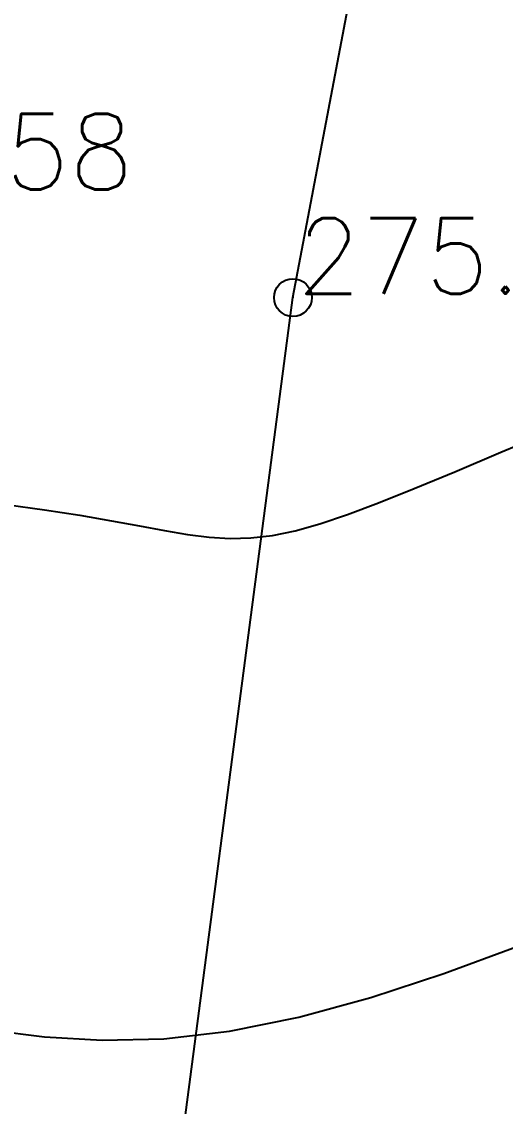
# Model space of a CAD drawing. Header units: millimetres. Extents: x 524954 to 526204, y 9523489 to 9524010.
# Drawn here: x 525839.28 to 525845.68, y 9523672.69 to 9523687.03 of the extents above; entities that cross this region are included whole.
import ezdxf

# ---------------------------------------------------------------- set-up
doc = ezdxf.new("R2010")
doc.units = ezdxf.units.MM
doc.header["$PDMODE"] = 32
doc.header["$PDSIZE"] = 0.5
for name, color, linetype in [('Cloture', 7, 'Continuous'), ('CN_02_00', 4, 'Continuous'), ('CN_05_00', 6, 'Continuous'), ('TopoAlt', 3, 'Continuous'), ('TOPOJIS', 7, 'Continuous')]:
    doc.layers.add(name, color=color, linetype=linetype)
doc.styles.add('Simplex 1.0', font='Simplex.shx', dxfattribs={"width": 0.99, "height": 1})
doc.linetypes.add('LIMITE1', pattern='A,6.35,-2.54,[133,ltypeshp.shx,S=2.54,R=0,X=-2.54,Y=0],-2.54,25.4', length=36.83)

# ---------------------------------------------------------------- blocks, each defined once
blk = doc.blocks.new('TCPOINT M')
at = {"color": 0}
blk.add_point((0, 0), dxfattribs=at)
at = {"layer": 'TopoAlt', "style": 'Simplex 1.0', "width": 0.99}
blk.add_attdef('ALT', (0.15, 0.15), '', height=1, dxfattribs=at)

msp = doc.modelspace()

# ---------------------------------------------------------------- linework, layer by layer
at = {"layer": 'Cloture', "linetype": 'LIMITE1', "ltscale": 0.1, "flags": 128}
msp.add_lwpolyline([(525839.929, 9523651.898), (525840.943, 9523668.72), (525842.868, 9523683.386), (525845.185, 9523695.587), (525830.247, 9523698.414), (525825.039, 9523699.398)], dxfattribs=at)
at = {"layer": 'CN_02_00', "elevation": 274, "flags": 128}
msp.add_lwpolyline([(525838.879, 9523673.7), (525839.586, 9523673.609), (525840.347, 9523673.566), (525841.162, 9523673.586), (525842.03, 9523673.684), (525842.948, 9523673.87), (525843.899, 9523674.13), (525844.862, 9523674.447), (525845.818, 9523674.802), (525846.745, 9523675.177), (525847.625, 9523675.554), (525848.435, 9523675.915), (525849.157, 9523676.242), (525849.776, 9523676.52), (525850.307, 9523676.749), (525850.768, 9523676.93), (525851.181, 9523677.067), (525851.566, 9523677.163), (525851.943, 9523677.22), (525852.332, 9523677.241), (525852.753, 9523677.229), (525853.223, 9523677.187), (525853.735, 9523677.123), (525854.282, 9523677.042)], dxfattribs=at)
at = {"layer": 'CN_05_00', "elevation": 275, "flags": 128}
msp.add_lwpolyline([(525839.078, 9523680.652), (525839.584, 9523680.581), (525840.051, 9523680.508), (525840.468, 9523680.436), (525840.838, 9523680.367), (525841.171, 9523680.306), (525841.476, 9523680.255), (525841.762, 9523680.219), (525842.038, 9523680.202), (525842.313, 9523680.207), (525842.596, 9523680.239), (525842.897, 9523680.3), (525843.224, 9523680.393), (525843.589, 9523680.516), (525844.001, 9523680.672), (525844.47, 9523680.861), (525845.006, 9523681.084), (525845.618, 9523681.342), (525846.318, 9523681.635)], dxfattribs=at)

# ---------------------------------------------------------------- block references
at = {"layer": 'TOPOJIS'}
ref = msp.add_blockref('TCPOINT M', (525836.044, 9523684.764, 275.58), dxfattribs=at)
ref.add_attrib('ALT', '275.58', (525836.094, 9523684.814, 275.58), dxfattribs={"layer": 'TopoAlt', "height": 1, "style": 'Simplex 1.0', "width": 0.99})
ref = msp.add_blockref('TCPOINT M', (525842.868, 9523683.386, 275.48), dxfattribs=at)
ref.add_attrib('ALT', '275.48', (525842.918, 9523683.436, 275.48), dxfattribs={"layer": 'TopoAlt', "height": 1, "style": 'Simplex 1.0', "width": 0.99})

doc.saveas('drawing.dxf')
